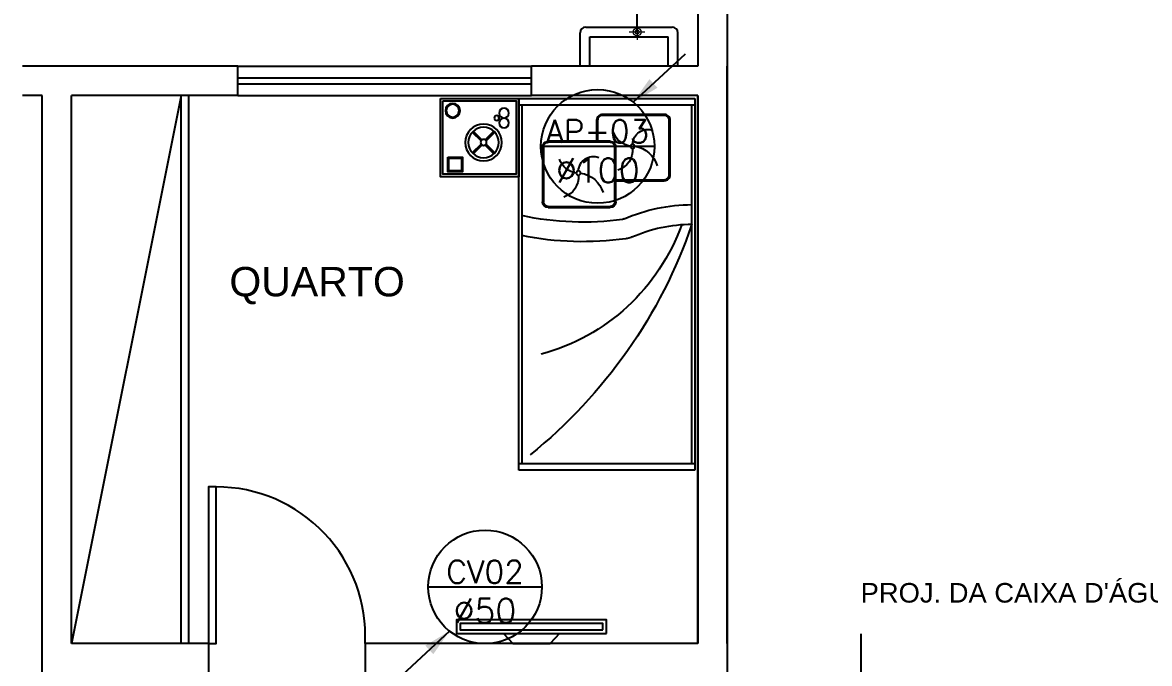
# Model space of a CAD drawing. Header units: millimetres. Extents: x 1936 to 2253, y 326 to 453.
# Drawn here: x 2095.55 to 2101.31, y 358.27 to 361.54 of the extents above; entities that cross this region are included whole.
import ezdxf
from ezdxf.enums import TextEntityAlignment as Align

# ---------------------------------------------------------------- set-up
doc = ezdxf.new("R2010")
doc.units = ezdxf.units.MM
doc.header["$LTSCALE"] = 0.5
doc.layers.add('-HIDRO', color=8, linetype='Continuous')
doc.layers.add('A-PEN-C', color=4, linetype='Continuous')
doc.layers.add('COTAS', color=53, linetype='Continuous', lineweight=9)
doc.styles.add('CARIMBO_DADOS', font='arial.ttf', dxfattribs={"height": 0.1})
doc.styles.add('ROMANS', font='romans')
doc.dimstyles.new('COTAS_EXTERNAS', dxfattribs={"dimtxt": 0.1, "dimasz": 0.01, "dimexe": 0, "dimexo": 0, "dimgap": 0.07, "dimtad": 1, "dimzin": 5, "dimdsep": 46, "dimtxsty": 'CARIMBO_DADOS', "dimblk1": 'CIRCULOS', "dimblk2": 'CIRCULOS', "dimsah": 1, "dimcen": 0, "dimse1": 1, "dimse2": 1, "dimclrd": 8, "dimclre": 8, "dimclrt": 230, "dimadec": 0, "dimazin": 0, "dimtfac": 100, "dimtix": 1, "dimtmove": 2, "dimatfit": 3, "dimldrblk": 'CIRCULOS', "dimfxl": 1, "dimtolj": 1, "dimtzin": 5, "dimarcsym": 0})

# ---------------------------------------------------------------- blocks, each defined once
blk = doc.blocks.new('CIRCULOS')
at = {"layer": 'COTAS'}
for p, q in [((-4, 0), (4, 0)), ((0, 4), (0, -4))]:
    blk.add_line(p, q, dxfattribs=at)
for radius in [2, 1]:
    blk.add_circle((0, 0), radius, dxfattribs=at)
blk = doc.blocks.new('MesaCanto01')
at = {"layer": '-HIDRO'}
for points in [[(0, -0.4), (0.4, -0.4), (0.4, 0), (0, 0)], [(0.0125, -0.3875), (0.3875, -0.3875), (0.3875, -0.0125), (0.0125, -0.0125)], [(0.0425, -0.095), (0.1075, -0.095), (0.1075, -0.03), (0.0425, -0.03)]]:
    blk.add_lwpolyline(points, close=True, dxfattribs=at)
for points in [[(0.0375, -0.1), (0.1125, -0.1), (0.1125, -0.025), (0.0375, -0.025), (0.0375, -0.1)], [(0.2072, -0.1664), (0.1628, -0.122)], [(0.2116, -0.162), (0.1672, -0.1176)], [(0.2288, -0.162), (0.2732, -0.1176)], [(0.2332, -0.1664), (0.2776, -0.122)], [(0.1628, -0.228), (0.2072, -0.1836)], [(0.1672, -0.2324), (0.2116, -0.188)], [(0.2732, -0.2324), (0.2288, -0.188)], [(0.2776, -0.228), (0.2332, -0.1836)]]:
    blk.add_lwpolyline(points, dxfattribs=at)
for centre, radius in [((0.2202, -0.175), 0.0937), ((0.2202, -0.175), 0.0781), ((0.2202, -0.175), 0.0156), ((0.2875, -0.3), 0.0125), ((0.325, -0.275), 0.025), ((0.0625, -0.3375), 0.0375), ((0.0625, -0.3375), 0.0325), ((0.325, -0.325), 0.025)]:
    blk.add_circle(centre, radius, dxfattribs=at)
blk = doc.blocks.new('camaa')
at = {"layer": '-HIDRO'}
for p, q in [((2260.0839, 286.5233), (2260.0839, 285.6233)), ((2261.9839, 286.5233), (2260.0839, 286.5233)), ((2260.1189, 285.6233), (2260.1189, 286.5233)), ((2260.1189, 286.5083), (2261.9489, 286.5083)), ((2261.9489, 286.5233), (2261.9489, 285.6233)), ((2261.9839, 285.6233), (2261.9839, 286.5233)), ((2261.2679, 286.1742), (2261.2745, 286.197)), ((2261.4261, 285.7742), (2261.4261, 286.0898)), ((2261.4311, 285.7742), (2261.4311, 286.0898)), ((2261.4561, 286.1198), (2261.7351, 286.1198)), ((2261.4561, 286.1148), (2261.7351, 286.1148)), ((2261.7601, 286.0898), (2261.7601, 285.7742)), ((2261.7651, 286.0898), (2261.7651, 285.7742)), ((2261.7351, 285.7492), (2261.4561, 285.7492)), ((2261.7351, 285.7442), (2261.4561, 285.7442)), ((2260.0839, 285.6233), (2261.9839, 285.6233)), ((2261.9489, 285.6383), (2260.1189, 285.6383))]:
    blk.add_line(p, q, dxfattribs=at)
for points in [[(2261.5635, 286.1198), (2261.5635, 286.3667, -0.414214), (2261.5935, 286.3967), (2261.8725, 286.3967, -0.414214), (2261.9025, 286.3667), (2261.9025, 286.0511, -0.414214), (2261.8725, 286.0211), (2261.7651, 286.0211)], [(2261.5685, 286.1198), (2261.5685, 286.3667, -0.414214), (2261.5935, 286.3917), (2261.8725, 286.3917, -0.414214), (2261.8975, 286.3667), (2261.8975, 286.0511, -0.414214), (2261.8725, 286.0261), (2261.7651, 286.0261)]]:
    blk.add_lwpolyline(points, format="xyb", dxfattribs=at)
for centre in [(2261.7398, 286.2052), (2261.6024, 285.9282)]:
    blk.add_circle(centre, 0.0111, dxfattribs=at)
for centre, radius, start, end in [((2262.1844, 284.052), 2.5969, 108.94344, 141.1236), ((2260.5769, 286.5105), 0.7645, 336.11326, 359.85459), ((2260.5769, 286.5105), 0.8645, 336.23485, 359.85459), ((2261.6952, 285.4623), 1.0552, 109.70552, 164.88785), ((2261.5993, 286.1947), 0.1421, 8.71138, 73.42974), ((2261.7481, 286.282), 0.0769, 272.14419, 20.14626), ((2261.3033, 286.1888), 0.03, 156.11326, 163.99878), ((2261.7207, 286.0972), 0.1082, 85.76621, 162.24561), ((2261.8445, 286.2082), 0.1056, 187.70568, 251.57301), ((2262.8484, 285.951), 1.5965, 172.11451, 191.29626), ((2261.2968, 286.1659), 0.03, 163.99878, 172.11451), ((2262.8484, 285.951), 1.4965, 172.20105, 192.06209), ((2261.3955, 286.15), 0.03, 156.23485, 172.20105), ((2261.4561, 286.0898), 0.03, 90, 180), ((2261.4561, 286.0898), 0.025, 90, 180), ((2261.7351, 286.0898), 0.03, 0, 90), ((2261.7351, 286.0898), 0.025, 0, 90), ((2261.4619, 285.9178), 0.1421, 8.71138, 73.42974), ((2261.6107, 286.0051), 0.0769, 272.14419, 20.14626), ((2261.5833, 285.8203), 0.1082, 85.76621, 162.24561), ((2261.7071, 285.9313), 0.1056, 187.70568, 251.57301), ((2261.4561, 285.7742), 0.03, 180, 270), ((2261.4561, 285.7742), 0.025, 180, 270), ((2261.7351, 285.7742), 0.025, 270, 0), ((2261.7351, 285.7742), 0.03, 270, 0)]:
    blk.add_arc(centre, radius, start, end, dxfattribs=at)

msp = doc.modelspace()

# ---------------------------------------------------------------- linework, layer by layer
at = {"layer": '-HIDRO', "ltscale": 0.05}
for p, q in [((2099.1487, 364.4712), (2099.1487, 339.4712)), ((2098.9987, 364.3212), (2098.9987, 361.3212)), ((2098.3968, 361.3212), (2098.3968, 361.4912)), ((2098.4268, 361.5212), (2098.8668, 361.5212)), ((2098.8968, 361.3212), (2098.8968, 361.4912)), ((2098.4468, 361.4712), (2098.8468, 361.4712)), ((2098.4468, 361.3212), (2098.4468, 361.4712)), ((2098.8468, 361.3212), (2098.8468, 361.4712)), ((2096.6487, 361.3212), (2095.5487, 361.3212)), ((2096.6487, 361.1712), (2096.6487, 361.3212)), ((2096.6487, 361.3212), (2098.1487, 361.3212)), ((2098.9987, 361.3212), (2098.1487, 361.3212)), ((2098.1487, 361.1712), (2098.1487, 361.3212)), ((2099.1487, 358.3712), (2099.1487, 361.3212)), ((2096.6487, 361.2612), (2098.1487, 361.2612)), ((2096.6487, 361.2312), (2098.1487, 361.2312)), ((2095.6487, 361.1712), (2095.5487, 361.1712)), ((2095.6487, 358.2212), (2095.6487, 361.1712)), ((2095.7987, 358.3712), (2095.7987, 361.1712)), ((2096.6487, 361.1712), (2095.7987, 361.1712)), ((2096.3587, 361.1712), (2095.7987, 358.3712)), ((2096.3587, 358.3712), (2096.3587, 361.1712)), ((2096.3987, 358.3712), (2096.3987, 361.1712)), ((2096.6487, 361.1712), (2098.1487, 361.1712)), ((2098.9987, 361.1712), (2098.1487, 361.1712)), ((2098.9987, 358.3712), (2098.9987, 361.1712)), ((2098.9987, 361.1712), (2098.9987, 358.3712)), ((2099.8307, 358.421), (2099.8307, 357.6297)), ((2096.4987, 358.3712), (2095.7987, 358.3712)), ((2096.4987, 358.3712), (2096.4987, 358.2212)), ((2098.9987, 358.3712), (2097.2987, 358.3712)), ((2097.2987, 358.3712), (2097.2987, 358.2212))]:
    msp.add_line(p, q, dxfattribs=at)
at = {"layer": '-HIDRO'}
for p, q in [((2098.0054, 358.4212), (2098.0539, 358.3712)), ((2098.292, 358.4212), (2098.2436, 358.3712)), ((2098.0539, 358.3712), (2098.2436, 358.3712))]:
    msp.add_line(p, q, dxfattribs=at)
at = {"layer": '-HIDRO', "ltscale": 0.05}
msp.add_lwpolyline([(2096.4987, 358.3712), (2096.5387, 358.3712), (2096.5387, 359.1712), (2096.4987, 359.1712)], close=True, dxfattribs=at)
at = {"layer": '-HIDRO'}
for points in [[(2098.5325, 358.4212), (2098.5325, 358.4923), (2097.7649, 358.4923), (2097.7649, 358.4212)], [(2098.5125, 358.4412), (2098.5125, 358.4723), (2097.7849, 358.4723), (2097.7849, 358.4412)]]:
    msp.add_lwpolyline(points, close=True, dxfattribs=at)
at = {"layer": '-HIDRO', "ltscale": 0.05}
for centre, radius, start, end in [((2098.4268, 361.4912), 0.03, 90, 180), ((2098.8668, 361.4912), 0.03, 0, 90), ((2096.5383, 358.4097), 0.7614, 357.096, 89.9664)]:
    msp.add_arc(centre, radius, start, end, dxfattribs=at)
at = {"layer": 'A-PEN-C'}
for p, q in [((2098.6687, 361.137), (2098.935, 361.3844)), ((2098.777, 360.9109), (2098.1967, 360.9109)), ((2097.6216, 358.6603), (2098.2019, 358.6603)), ((2097.7299, 358.4342), (2097.4637, 358.1868))]:
    msp.add_line(p, q, dxfattribs=at)
for centre in [(2098.4869, 360.9109), (2097.9118, 358.6603)]:
    msp.add_circle(centre, 0.2902, dxfattribs=at)
for points in [[(2098.6687, 361.137), (2098.7923, 361.2109), (2098.7515, 361.2549)], [(2097.7299, 358.4342), (2097.6063, 358.3603), (2097.6472, 358.3163)]]:
    msp.add_solid(points, dxfattribs=at)

# ---------------------------------------------------------------- block references
at = {"layer": '-HIDRO', "xscale": 0.01, "yscale": 0.01, "zscale": 0.01, "rotation": 270}
msp.add_blockref('CIRCULOS', (2098.6885, 361.4956), dxfattribs=at)
at = {"layer": '-HIDRO', "xscale": -1}
for name, p, rotation in [('MesaCanto01', (2097.6837, 360.7562), 180), ('camaa', (1812.4604, -1900.8277), 270)]:
    msp.add_blockref(name, p, dxfattribs=dict(at, rotation=rotation))

# ---------------------------------------------------------------- texts
at = {"layer": '-HIDRO', "attachment_point": 5, "style": 'CARIMBO_DADOS'}
for s, insert, char_height in [('QUARTO', (2097.0535, 360.1994), 0.15), ("PROJ. DA CAIXA D'ÁGUA", (2100.6624, 358.6292), 0.1)]:
    msp.add_mtext(s, dxfattribs=dict(at, insert=insert, char_height=char_height))
at = {"layer": 'A-PEN-C', "style": 'ROMANS'}
for s, height, p in [('AP-03', 0.117, (2098.4869, 360.9295)), ('%%C100', 0.12468, (2098.4876, 360.7263))]:
    msp.add_text(s, height=height, rotation=360, dxfattribs=at).set_placement(p, align=Align.CENTER)
for s, height, p in [('CV02', 0.117, (2097.9118, 358.6788)), ('%%C50', 0.12468, (2097.9111, 358.4757))]:
    msp.add_text(s, height=height, dxfattribs=at).set_placement(p, align=Align.CENTER)

# ---------------------------------------------------------------- leaders
at = {"layer": '-HIDRO', "annotation_type": 0, "has_hookline": 1, "hookline_direction": 1, "text_width": 1.6821}
msp.add_leader([(2098.6885, 361.4956), (2098.6885, 361.722), (2098.4741, 361.722)], dimstyle='COTAS_EXTERNAS', override={"dimgap": 0.07, "dimtad": 0, "dimfxl": 0, "dimfxlon": 1, "dimarcsym": 1}, dxfattribs=at)

doc.saveas('drawing.dxf')
